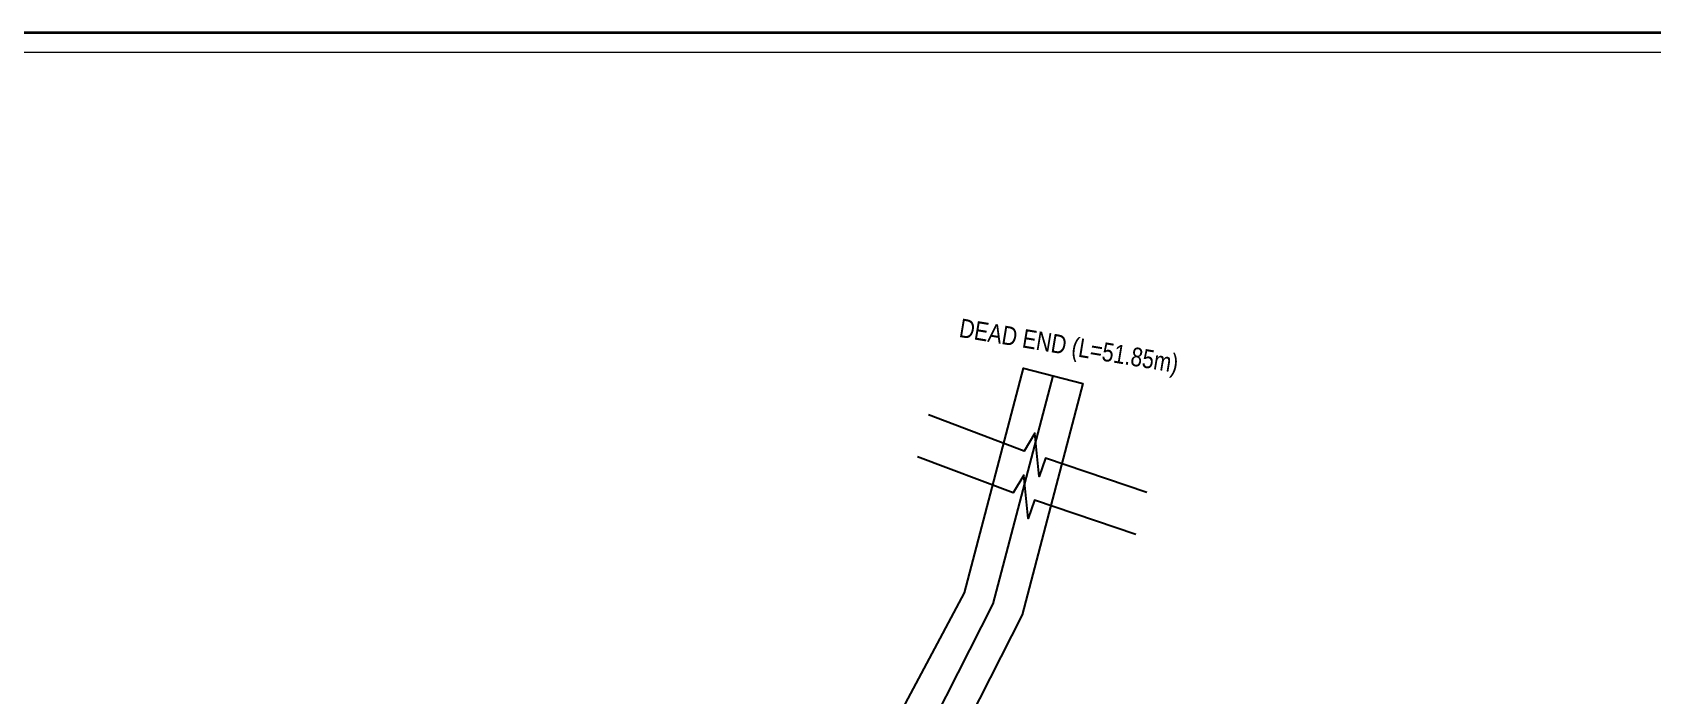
# Model space of a CAD drawing. Header units: millimetres. Extents: x 19543921 to 20171754, y -3528062 to -3222959.
# Drawn here: x 19573157 to 19599555, y -3259734 to -3248936 of the extents above; entities that cross this region are included whole.
import ezdxf

# ---------------------------------------------------------------- set-up
doc = ezdxf.new("R2010")
doc.units = ezdxf.units.MM
doc.header["$MEASUREMENT"] = 0
doc.layers.get('Defpoints').update_dxf_attribs({"color": 169})
for name, color, linetype, lineweight in [('HACTH', 9, 'Continuous', 9), ('text', 142, 'Continuous', 9), ('wall', 1, 'Continuous', 35)]:
    doc.layers.add(name, color=color, linetype=linetype, lineweight=lineweight)
doc.layers.add('Road', color=7, linetype='Continuous')
doc.styles.add('DIM', font='arial.ttf', dxfattribs={"width": 0.8, "height": 45})

msp = doc.modelspace()

# ---------------------------------------------------------------- linework, layer by layer
at = {"layer": 'Defpoints', "linetype": 'Continuous', "ltscale": 1000}
msp.add_lwpolyline([(19579156.6, -3299188.1), (19580897.5, -3289070), (19581844.4, -3282209.3), (19584465, -3270740), (19585782.1, -3263565.2), (19587284.7, -3261245.8), (19588812.7, -3258242), (19589789.1, -3254528.3), (19589789.1, -3254528.3)], dxfattribs=at)
at = {"layer": 'HACTH', "linetype": 'Continuous', "ltscale": 1000}
msp.add_xline((19631449.5, -3249258.9), (1, 0), dxfattribs=at)
at = {"layer": 'Road'}
for points in [[(19586461.3, -3261597.2), (19588342.8, -3258063), (19589305.5, -3254401.1), (19589305.5, -3254401.1), (19590272.7, -3254655.4), (19590272.7, -3254655.4), (19589282.7, -3258420.9), (19587718.5, -3261495.8)], [(19591315.3, -3256430.3), (19589664.3, -3255870.6), (19589563.2, -3256168.5), (19589490, -3255462.8), (19589316.3, -3255752.6), (19587757.6, -3255163.2)], [(19591135.9, -3257112.6), (19589484.9, -3256552.8), (19589383.9, -3256850.8), (19589310.7, -3256145.1), (19589136.9, -3256434.9), (19587578.3, -3255845.5)]]:
    msp.add_lwpolyline(points, dxfattribs=at)
at = {"layer": 'wall', "linetype": 'Continuous', "ltscale": 1000}
msp.add_lwpolyline([(19543921.1, -3248936.1), (19609825.8, -3248936.1), (19609825.8, -3316694.1), (19543921.1, -3316694.1)], close=True, dxfattribs=at)

# ---------------------------------------------------------------- texts
at = {"layer": 'text', "ltscale": 7, "insert": (19588292.7, -3253591.9), "char_height": 304.8, "attachment_point": 1, "rotation": 350.57245, "style": 'DIM'}
msp.add_mtext_dynamic_manual_height_columns('DEAD END (L=51.85m)', width=3774.317, gutter_width=40, heights=[0], dxfattribs=at)

doc.saveas('drawing.dxf')
